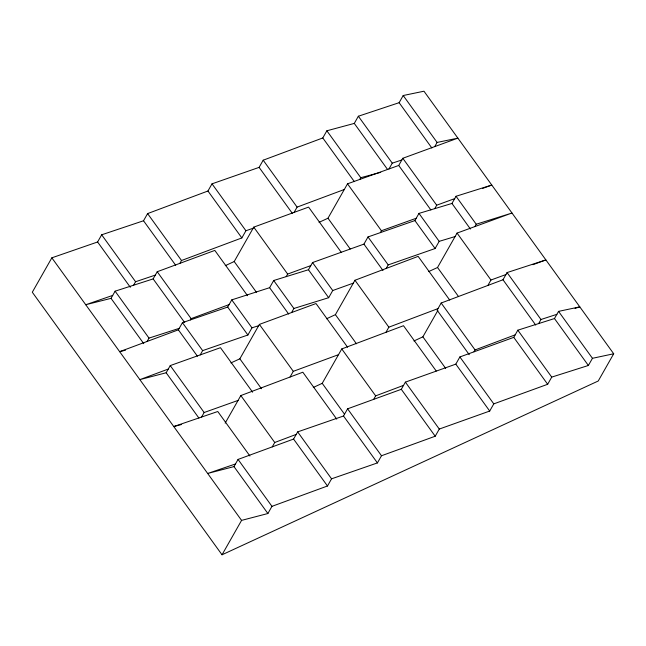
<?xml version="1.0" encoding="UTF-8"?>
<svg xmlns="http://www.w3.org/2000/svg" width="646" height="646" viewBox="0 0 646 646"><rect width="100%" height="100%" fill="white"/><g stroke="black" fill="none" stroke-linecap="round" stroke-linejoin="round"><path stroke-width="0.97" d="M51.842 257.827L32.3 292.226L222.03 554.785L598.236 381.003L613.7 353.774L423.97 91.215L403.201 95.519L399.123 102.69L358.352 116.232L354.283 123.41L326.86 130.783L322.79 137.953L263.188 160.2L259.111 167.371L212.017 183.835L207.947 191.006L147.603 213.592L143.525 220.762L101.672 234.805L97.594 241.984L51.842 257.827L241.572 520.385L222.03 554.785M112.703 295.408L85.748 304.742L111.031 298.355L115.101 291.185L153.142 278.902L157.22 271.732L214.819 250.414L247.555 295.715M133.593 285.217L135.579 281.729L155.298 275.107M179.903 263.334L181.502 260.508L241.846 237.93L245.924 230.751L253.119 228.24M147.102 341.459L149.008 338.108L179.208 328.354M125.486 350.197L119.647 351.666L178.369 329.831L182.447 322.661L227.691 307.052L231.769 299.873L269.616 287.688L273.694 280.509L308.457 269.745L312.535 262.567L363.932 244.115L368.002 236.945L414.902 220.569L418.971 213.398L451.958 203.458L456.028 196.279L491.784 185.055L482.514 188.446M190.409 319.915L191.127 318.648L229.08 304.605M168.267 369.06L139.851 379.63L166.167 372.766L170.245 365.588L220.464 347.677L252.618 392.179M225.268 265.668L234.207 261.533L253.749 227.142L308.586 207.1L341.322 252.4M200.212 354.904L202.65 350.616L247.894 335.008L251.972 327.837L258.666 325.681M294.091 212.397L297.095 207.116L344.286 189.504M201.576 417.041L204.144 412.511L238.075 400.415M286.186 276.641L287.648 274.057L310.807 265.595M230.913 362.931L239.852 358.805L259.385 324.405L316.023 303.539L347.596 347.225M319.035 222.353L327.974 218.219L347.516 183.827L398.727 165.457L402.797 158.286L457.877 138.139L437.108 142.435L434.742 146.602M359.79 179.418L360.767 177.698L380.712 172.337M225.155 423.154L240.829 395.562L302.837 372.217L336.744 419.133M291.58 312.543L293.898 308.473L328.661 297.701L332.738 290.53L353.322 283.134M388.965 168.961L392.259 163.155L401.844 159.974M235.475 463.965L207.665 473.47L233.981 466.606L238.051 459.427L293.575 439.07L297.653 431.899L343.51 416.008L347.588 408.829L401.303 389.312L405.381 382.133L455.81 364.134L459.879 356.955L513.756 337.365L517.826 330.187L554.47 318.551L558.548 311.38L579.793 306.858L575.021 308.408M290.054 377.022L293.292 371.329L338.504 354.67M380.349 232.633L381.415 230.743L416.202 218.267M326.472 318.785L335.411 314.659L354.953 280.267L418.14 256.365L449.705 300.051M272.224 446.903L274.736 442.486L296.239 434.387M386.195 268.445L388.206 264.9L435.105 248.532L439.175 241.354L455.099 236.557M313.286 387.463L322.217 383.336L341.758 348.937L403.492 325.713L436.228 371.014M434.758 208.642L436.704 205.21L454.695 198.621M241.572 520.385L267.88 513.522L271.958 506.351L327.482 485.994L331.56 478.823L377.417 462.924L381.495 455.753L435.21 436.228L439.288 429.057L489.708 411.05L493.786 403.879L547.663 384.281L551.732 377.111L588.377 365.475L592.455 358.304L613.7 353.774M385.937 332.319L388.86 327.183L438.004 308.602M428.589 271.619L437.528 267.492L457.061 233.093L511.987 213.019L476.231 224.243L474.907 226.568M373.687 399.349L375.665 395.861L403.54 385.371M532.885 264.69L545.886 259.934L507.062 272.58L502.984 279.758L441.17 303.022L437.092 310.193L469.246 354.686M413.941 340.967L422.88 336.841L437.859 310.468M487.892 285.435L490.968 280.017L505.947 274.542M474.011 351.82L475.076 349.938L515.185 334.846M538.651 323.581L540.968 319.504L556.876 314.319M181.558 424.511L173.758 426.546L217.775 411.51L249.921 456.003M403.201 95.519L437.108 142.435M558.548 311.38L592.455 358.304M399.123 102.69L431.859 147.999M554.47 318.551L588.377 365.475M456.028 196.279L476.231 224.243M507.062 272.58L540.968 319.504M451.958 203.458L470.425 229.015M502.984 279.758L535.72 325.059M457.061 233.093L490.968 280.017M402.797 158.286L436.704 205.21M398.727 165.457L430.874 209.958M517.826 330.187L551.732 377.111M358.352 116.232L392.259 163.155M513.756 337.365L547.663 384.281M354.283 123.41L387.6 169.518M418.971 213.398L439.175 241.354M414.902 220.569L435.105 248.532M437.528 267.492L458.571 296.611M326.86 130.783L360.767 177.698M322.79 137.953L354.355 181.639M441.17 303.022L475.076 349.938M347.516 183.827L381.415 230.743M459.879 356.955L493.786 403.879M368.002 236.945L388.206 264.9M455.81 364.134L489.708 411.05M363.932 244.115L382.981 270.48M422.88 336.841L445.675 368.39M327.974 218.219L350.189 248.96M354.953 280.267L388.86 327.183M263.188 160.2L297.095 207.116M259.111 167.371L292.428 213.479M405.381 382.133L439.288 429.057M312.535 262.567L332.738 290.53M401.303 389.312L435.21 436.228M308.457 269.745L328.661 297.701M335.411 314.659L356.455 343.785M253.749 227.142L287.648 274.057M341.758 348.937L375.665 395.861M212.017 183.835L245.924 230.751M273.694 280.509L293.898 308.473M207.947 191.006L241.846 237.93M269.616 287.688L288.665 314.045M347.588 408.829L381.495 455.753M234.207 261.533L256.422 292.275M322.217 383.336L344.431 414.078M343.51 416.008L377.417 462.924M259.385 324.405L293.292 371.329M231.769 299.873L251.972 327.837M227.691 307.052L247.894 335.008M147.603 213.592L181.502 260.508M297.653 431.899L331.56 478.823M143.525 220.762L175.672 265.256M239.852 358.805L261.477 388.739M293.575 439.07L327.482 485.994M157.22 271.732L191.127 318.648M240.829 395.562L274.736 442.486M153.142 278.902L184.708 322.588M182.447 322.661L202.65 350.616M178.369 329.831L197.418 356.196M101.672 234.805L135.579 281.729M97.594 241.984L130.331 287.284M170.245 365.588L204.144 412.511M238.051 459.427L271.958 506.351M115.101 291.185L149.008 338.108M166.167 372.766L198.903 418.067M233.981 466.606L267.88 513.522M111.031 298.355L143.767 343.664"/></g></svg>
